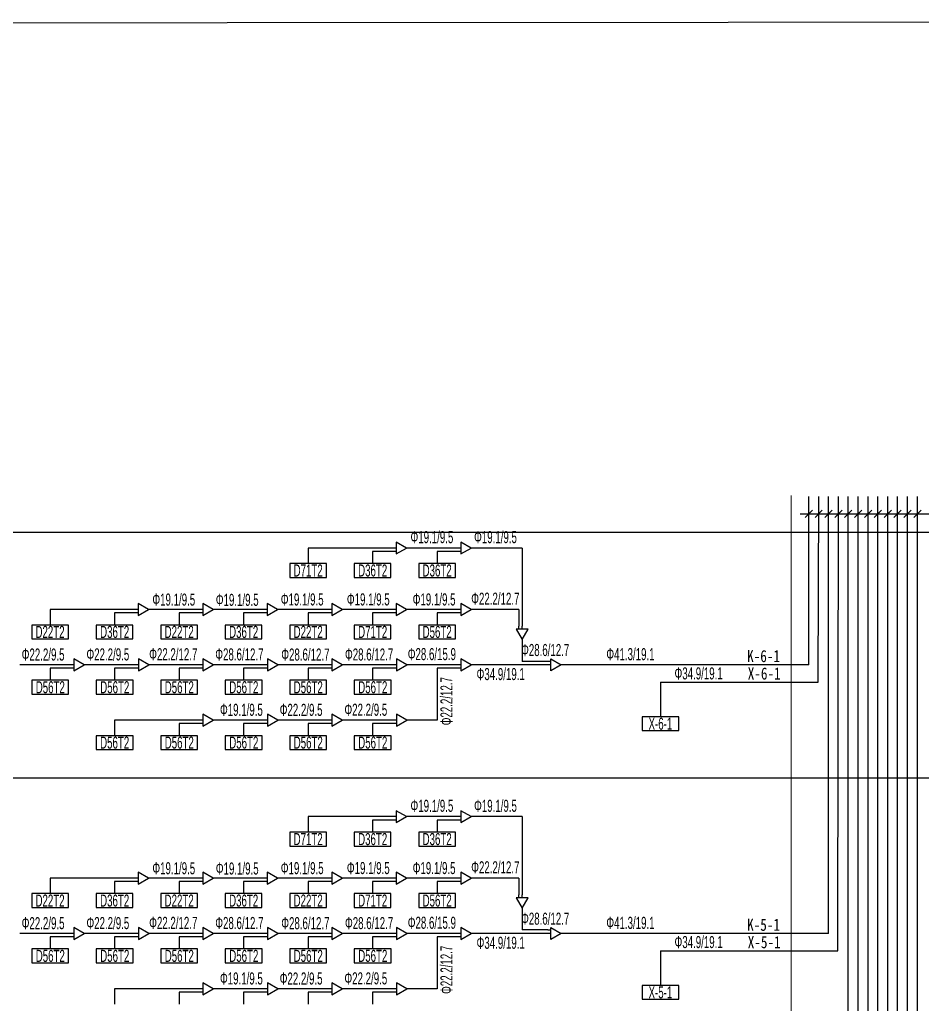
# Model space of a CAD drawing. Extents: x 89829915 to 90681759, y 101112474 to 101187995.
# Drawn here: x 90559757 to 90585879, y 101159494 to 101187995 of the extents above; entities that cross this region are included whole.
import ezdxf
from ezdxf.enums import TextEntityAlignment as Align

# ---------------------------------------------------------------- set-up
doc = ezdxf.new("R2010")
doc.units = 0
doc.header["$LTSCALE"] = 1000
for name, color, linetype in [('ACS_COM', 7, 'CONTINUOUS'), ('ACS_COM_BZ', 3, 'CONTINUOUS'), ('ACS_KT_BZ', 3, 'CONTINUOUS')]:
    doc.layers.add(name, color=color, linetype=linetype)
doc.layers.add('ACS_DLJ_BZ', color=3, linetype='CONTINUOUS', lineweight=0)
doc.layers.add('ACS_DLJ_QYG', color=130, linetype='CONTINUOUS', lineweight=30)
doc.styles.add('-黑体', font='simhei.ttf', dxfattribs={"width": 0.8})
doc.styles.add('wz', font='xcsg.shx', dxfattribs={"width": 0.7, "bigfont": '12hztxt.shx'})

# ---------------------------------------------------------------- blocks, each defined once
blk = doc.blocks.new('A$C00525EC6')
at = {"layer": 'ACS_COM', "color": 3}
for p, q in [((0, 66), (-58, 66)), ((0, 0), (-58, 0)), ((0, -115), (0, 115)), ((0, 115), (199, 0)), ((199, 0), (0, -115))]:
    blk.add_line(p, q, dxfattribs=at)

msp = doc.modelspace()

# ---------------------------------------------------------------- linework, layer by layer
at = {"layer": 'ACS_COM'}
for p, q in [((90550248, 101173158), (90620047, 101173158)), ((90550248, 101166046), (90620047, 101166046))]:
    msp.add_line(p, q, dxfattribs=at)
at = {"layer": 'ACS_COM', "color": 2}
for points, elevation in [([(90568633, 101172252), (90567570, 101172252), (90567570, 101171852), (90568633, 101171852)], 1), ([(90568633, 101172252), (90567570, 101172252), (90567570, 101171852), (90568633, 101171852)], 1), ([(90570500, 101172252), (90569437, 101172252), (90569437, 101171852), (90570500, 101171852)], 1), ([(90570500, 101172252), (90569437, 101172252), (90569437, 101171852), (90570500, 101171852)], 1), ([(90572366, 101172252), (90571304, 101172252), (90571304, 101171852), (90572366, 101171852)], 1), ([(90572366, 101172252), (90571304, 101172252), (90571304, 101171852), (90572366, 101171852)], 1), ([(90561166, 101170473), (90560104, 101170473), (90560104, 101170073), (90561166, 101170073)], 1), ([(90561166, 101170473), (90560104, 101170473), (90560104, 101170073), (90561166, 101170073)], 1), ([(90563033, 101170473), (90561970, 101170473), (90561970, 101170073), (90563033, 101170073)], 1), ([(90563033, 101170473), (90561970, 101170473), (90561970, 101170073), (90563033, 101170073)], 1), ([(90564900, 101170473), (90563837, 101170473), (90563837, 101170073), (90564900, 101170073)], 1), ([(90564900, 101170473), (90563837, 101170473), (90563837, 101170073), (90564900, 101170073)], 1), ([(90566766, 101170473), (90565704, 101170473), (90565704, 101170073), (90566766, 101170073)], 1), ([(90566766, 101170473), (90565704, 101170473), (90565704, 101170073), (90566766, 101170073)], 1), ([(90568633, 101170473), (90567570, 101170473), (90567570, 101170073), (90568633, 101170073)], 1), ([(90568633, 101170473), (90567570, 101170473), (90567570, 101170073), (90568633, 101170073)], 1), ([(90570500, 101170473), (90569437, 101170473), (90569437, 101170073), (90570500, 101170073)], 1), ([(90570500, 101170473), (90569437, 101170473), (90569437, 101170073), (90570500, 101170073)], 1), ([(90572366, 101170473), (90571304, 101170473), (90571304, 101170073), (90572366, 101170073)], 1), ([(90572366, 101170473), (90571304, 101170473), (90571304, 101170073), (90572366, 101170073)], 1), ([(90572366, 101170473), (90571304, 101170473), (90571304, 101170073), (90572366, 101170073)], 1), ([(90572366, 101170473), (90571304, 101170473), (90571304, 101170073), (90572366, 101170073)], 1), ([(90561170, 101168872), (90560107, 101168872), (90560107, 101168472), (90561170, 101168472)], 1), ([(90561170, 101168872), (90560107, 101168872), (90560107, 101168472), (90561170, 101168472)], 1), ([(90563036, 101168872), (90561974, 101168872), (90561974, 101168472), (90563036, 101168472)], 1), ([(90563036, 101168872), (90561974, 101168872), (90561974, 101168472), (90563036, 101168472)], 1), ([(90564903, 101168872), (90563840, 101168872), (90563840, 101168472), (90564903, 101168472)], 1), ([(90564903, 101168872), (90563840, 101168872), (90563840, 101168472), (90564903, 101168472)], 1), ([(90566770, 101168872), (90565707, 101168872), (90565707, 101168472), (90566770, 101168472)], 1), ([(90566770, 101168872), (90565707, 101168872), (90565707, 101168472), (90566770, 101168472)], 1), ([(90568636, 101168872), (90567574, 101168872), (90567574, 101168472), (90568636, 101168472)], 1), ([(90568636, 101168872), (90567574, 101168872), (90567574, 101168472), (90568636, 101168472)], 1), ([(90568636, 101168872), (90567574, 101168872), (90567574, 101168472), (90568636, 101168472)], 1), ([(90568636, 101168872), (90567574, 101168872), (90567574, 101168472), (90568636, 101168472)], 1), ([(90570503, 101168872), (90569440, 101168872), (90569440, 101168472), (90570503, 101168472)], 1), ([(90570503, 101168872), (90569440, 101168872), (90569440, 101168472), (90570503, 101168472)], 1), ([(90578831, 101167817), (90577769, 101167817), (90577769, 101167417), (90578831, 101167417)], -306), ([(90563036, 101167270), (90561974, 101167270), (90561974, 101166870), (90563036, 101166870)], 1), ([(90563036, 101167270), (90561974, 101167270), (90561974, 101166870), (90563036, 101166870)], 1), ([(90564903, 101167270), (90563840, 101167270), (90563840, 101166870), (90564903, 101166870)], 1), ([(90564903, 101167270), (90563840, 101167270), (90563840, 101166870), (90564903, 101166870)], 1), ([(90566770, 101167270), (90565707, 101167270), (90565707, 101166870), (90566770, 101166870)], 1), ([(90566770, 101167270), (90565707, 101167270), (90565707, 101166870), (90566770, 101166870)], 1), ([(90568636, 101167270), (90567574, 101167270), (90567574, 101166870), (90568636, 101166870)], 1), ([(90568636, 101167270), (90567574, 101167270), (90567574, 101166870), (90568636, 101166870)], 1), ([(90570503, 101167270), (90569440, 101167270), (90569440, 101166870), (90570503, 101166870)], 1), ([(90570503, 101167270), (90569440, 101167270), (90569440, 101166870), (90570503, 101166870)], 1), ([(90568633, 101164476), (90567570, 101164476), (90567570, 101164076), (90568633, 101164076)], 1), ([(90568633, 101164476), (90567570, 101164476), (90567570, 101164076), (90568633, 101164076)], 1), ([(90570500, 101164476), (90569437, 101164476), (90569437, 101164076), (90570500, 101164076)], 1), ([(90570500, 101164476), (90569437, 101164476), (90569437, 101164076), (90570500, 101164076)], 1), ([(90572366, 101164476), (90571304, 101164476), (90571304, 101164076), (90572366, 101164076)], 1), ([(90572366, 101164476), (90571304, 101164476), (90571304, 101164076), (90572366, 101164076)], 1), ([(90561166, 101162697), (90560104, 101162697), (90560104, 101162297), (90561166, 101162297)], 1), ([(90561166, 101162697), (90560104, 101162697), (90560104, 101162297), (90561166, 101162297)], 1), ([(90563033, 101162697), (90561970, 101162697), (90561970, 101162297), (90563033, 101162297)], 1), ([(90563033, 101162697), (90561970, 101162697), (90561970, 101162297), (90563033, 101162297)], 1), ([(90564900, 101162697), (90563837, 101162697), (90563837, 101162297), (90564900, 101162297)], 1), ([(90564900, 101162697), (90563837, 101162697), (90563837, 101162297), (90564900, 101162297)], 1), ([(90566766, 101162697), (90565704, 101162697), (90565704, 101162297), (90566766, 101162297)], 1), ([(90566766, 101162697), (90565704, 101162697), (90565704, 101162297), (90566766, 101162297)], 1), ([(90568633, 101162697), (90567570, 101162697), (90567570, 101162297), (90568633, 101162297)], 1), ([(90568633, 101162697), (90567570, 101162697), (90567570, 101162297), (90568633, 101162297)], 1), ([(90570500, 101162697), (90569437, 101162697), (90569437, 101162297), (90570500, 101162297)], 1), ([(90570500, 101162697), (90569437, 101162697), (90569437, 101162297), (90570500, 101162297)], 1), ([(90572366, 101162697), (90571304, 101162697), (90571304, 101162297), (90572366, 101162297)], 1), ([(90572366, 101162697), (90571304, 101162697), (90571304, 101162297), (90572366, 101162297)], 1), ([(90572366, 101162697), (90571304, 101162697), (90571304, 101162297), (90572366, 101162297)], 1), ([(90572366, 101162697), (90571304, 101162697), (90571304, 101162297), (90572366, 101162297)], 1), ([(90561170, 101161096), (90560107, 101161096), (90560107, 101160696), (90561170, 101160696)], 1), ([(90561170, 101161096), (90560107, 101161096), (90560107, 101160696), (90561170, 101160696)], 1), ([(90563036, 101161096), (90561974, 101161096), (90561974, 101160696), (90563036, 101160696)], 1), ([(90563036, 101161096), (90561974, 101161096), (90561974, 101160696), (90563036, 101160696)], 1), ([(90564903, 101161096), (90563840, 101161096), (90563840, 101160696), (90564903, 101160696)], 1), ([(90564903, 101161096), (90563840, 101161096), (90563840, 101160696), (90564903, 101160696)], 1), ([(90566770, 101161096), (90565707, 101161096), (90565707, 101160696), (90566770, 101160696)], 1), ([(90566770, 101161096), (90565707, 101161096), (90565707, 101160696), (90566770, 101160696)], 1), ([(90568636, 101161096), (90567574, 101161096), (90567574, 101160696), (90568636, 101160696)], 1), ([(90568636, 101161096), (90567574, 101161096), (90567574, 101160696), (90568636, 101160696)], 1), ([(90568636, 101161096), (90567574, 101161096), (90567574, 101160696), (90568636, 101160696)], 1), ([(90568636, 101161096), (90567574, 101161096), (90567574, 101160696), (90568636, 101160696)], 1), ([(90570503, 101161096), (90569440, 101161096), (90569440, 101160696), (90570503, 101160696)], 1), ([(90570503, 101161096), (90569440, 101161096), (90569440, 101160696), (90570503, 101160696)], 1), ([(90578831, 101160040), (90577769, 101160040), (90577769, 101159640), (90578831, 101159640)], -306)]:
    msp.add_lwpolyline(points, close=True, dxfattribs=dict(at, elevation=elevation))
at = {"layer": 'ACS_COM_BZ'}
msp.add_lwpolyline([(90536748, 101187892), (90681759, 101187995), (90681759, 101112474), (90536748, 101112474)], close=True, dxfattribs=at)
at = {"layer": 'ACS_DLJ_BZ'}
for p, q in [((90582083, 101124861, 400), (90582083, 101174222, 400)), ((90582701, 101173801, 248), (90582488, 101173589, 248)), ((90582986, 101173801, 248), (90582774, 101173589, 248)), ((90583272, 101173801, 248), (90583060, 101173589, 248)), ((90583557, 101173801, 248), (90583345, 101173589, 248)), ((90583843, 101173801, -190), (90583631, 101173589, -190)), ((90584129, 101173801, -190), (90583917, 101173589, -190)), ((90584414, 101173801, -190), (90584202, 101173589, -190)), ((90584700, 101173801, -190), (90584488, 101173589, -190)), ((90584986, 101173801, -190), (90584774, 101173589, -190)), ((90585271, 101173801, -190), (90585059, 101173589, -190)), ((90585557, 101173801, -190), (90585345, 101173589, -190)), ((90585843, 101173801, -190), (90585630, 101173589, -190))]:
    msp.add_line(p, q, dxfattribs=at)
at = {"layer": 'ACS_DLJ_QYG'}
for p, q in [((90582595, 101169322, 0), (90582595, 101174197, 248)), ((90582864, 101168815, -416), (90582880, 101174197, 229)), ((90583166, 101161545, 210), (90583166, 101174197, 210)), ((90583436, 101161038, -430), (90583451, 101174197, 190)), ((90583737, 101154345, 171), (90583737, 101174197, 171)), ((90584018, 101153620, -44), (90584023, 101174197, 152)), ((90584308, 101147111, 133), (90584308, 101174197, 133)), ((90584594, 101146386, 114), (90584594, 101174197, 114)), ((90584880, 101137783, 95), (90584880, 101174197, 95)), ((90585165, 101136114, 76), (90585165, 101174197, 76)), ((90585451, 101132201), (90585451, 101174197, 57)), ((90585736, 101128493), (90585736, 101174197, 38)), ((90568701, 101172702, 1), (90568102, 101172702, 1)), ((90568102, 101172702, 1), (90568102, 101172252, 1)), ((90568701, 101172702, 1), (90568102, 101172702, 1)), ((90568102, 101172702, 1), (90568102, 101172252, 1)), ((90570568, 101172702, 1), (90568701, 101172702, 1)), ((90570568, 101172702, 1), (90568701, 101172702, 1)), ((90572434, 101172702, 1), (90570953, 101172702, 1)), ((90572434, 101172702, 1), (90570953, 101172702, 1)), ((90574301, 101172702, 1), (90572820, 101172702, 1)), ((90574301, 101172702, 1), (90572820, 101172702, 1)), ((90574301, 101172702, 1), (90574301, 101170441, 1)), ((90574301, 101172702, 1), (90574301, 101170441, 1)), ((90569968, 101172603, 1), (90569968, 101172252, 1)), ((90570568, 101172603, 1), (90569968, 101172603, 1)), ((90569968, 101172603, 1), (90569968, 101172252, 1)), ((90570568, 101172603, 1), (90569968, 101172603, 1)), ((90572434, 101172603, 1), (90571835, 101172603, 1)), ((90571835, 101172603, 1), (90571835, 101172252, 1)), ((90572434, 101172603, 1), (90571835, 101172603, 1)), ((90571835, 101172603, 1), (90571835, 101172252, 1)), ((90560635, 101170924, 1), (90560635, 101170473, 1)), ((90563101, 101170923, 1), (90560635, 101170924, 1)), ((90560635, 101170924, 1), (90560635, 101170473, 1)), ((90563101, 101170923, 1), (90560635, 101170924, 1)), ((90563101, 101170824, 1), (90562502, 101170824, 1)), ((90562502, 101170824, 1), (90562502, 101170473, 1)), ((90563101, 101170824, 1), (90562502, 101170824, 1)), ((90562502, 101170824, 1), (90562502, 101170473, 1)), ((90564968, 101170923, 1), (90563487, 101170923, 1)), ((90564968, 101170923, 1), (90563487, 101170923, 1)), ((90564968, 101170824, 1), (90564368, 101170824, 1)), ((90564368, 101170824, 1), (90564368, 101170473, 1)), ((90564968, 101170824, 1), (90564368, 101170824, 1)), ((90564368, 101170824, 1), (90564368, 101170473, 1)), ((90566834, 101170923, 1), (90565353, 101170923, 1)), ((90566834, 101170923, 1), (90565353, 101170923, 1)), ((90566834, 101170824, 1), (90566235, 101170824, 1)), ((90566235, 101170824, 1), (90566235, 101170473, 1)), ((90566834, 101170824, 1), (90566235, 101170824, 1)), ((90566235, 101170824, 1), (90566235, 101170473, 1)), ((90568701, 101170923, 1), (90567220, 101170923, 1)), ((90568701, 101170923, 1), (90567220, 101170923, 1)), ((90568701, 101170824, 1), (90568102, 101170824, 1)), ((90568102, 101170824, 1), (90568102, 101170473, 1)), ((90568701, 101170824, 1), (90568102, 101170824, 1)), ((90568102, 101170824, 1), (90568102, 101170473, 1)), ((90570568, 101170923, 1), (90569087, 101170923, 1)), ((90570568, 101170923, 1), (90569087, 101170923, 1)), ((90570568, 101170824, 1), (90569968, 101170824, 1)), ((90569968, 101170824, 1), (90569968, 101170473, 1)), ((90570568, 101170824, 1), (90569968, 101170824, 1)), ((90569968, 101170824, 1), (90569968, 101170473, 1)), ((90572434, 101170923, 1), (90570953, 101170923, 1)), ((90572434, 101170923, 1), (90570953, 101170923, 1)), ((90572434, 101170824, 1), (90571835, 101170824, 1)), ((90571835, 101170824, 1), (90571835, 101170473, 1)), ((90572434, 101170824, 1), (90571835, 101170824, 1)), ((90571835, 101170824, 1), (90571835, 101170473, 1)), ((90572434, 101170824, 1), (90571835, 101170824, 1)), ((90571835, 101170824, 1), (90571835, 101170473, 1)), ((90572434, 101170824, 1), (90571835, 101170824, 1)), ((90571835, 101170824, 1), (90571835, 101170473, 1)), ((90574202, 101170923, 1), (90572820, 101170923, 1)), ((90574202, 101170923, 1), (90572820, 101170923, 1)), ((90574202, 101170923, 1), (90574202, 101170441, 1)), ((90574202, 101170923, 1), (90574202, 101170441, 1)), ((90574301, 101170055, 1), (90574301, 101169421, 1)), ((90574301, 101170055, 1), (90574301, 101169421, 1)), ((90561238, 101169322, 1), (90559757, 101169322, 1)), ((90561238, 101169322, 1), (90559757, 101169322, 1)), ((90563104, 101169322, 1), (90561623, 101169322, 1)), ((90563104, 101169322, 1), (90561623, 101169322, 1)), ((90564971, 101169322, 1), (90563490, 101169322, 1)), ((90564971, 101169322, 1), (90563490, 101169322, 1)), ((90566838, 101169322, 1), (90565357, 101169322, 1)), ((90566838, 101169322, 1), (90565357, 101169322, 1)), ((90568704, 101169322, 1), (90567223, 101169322, 1)), ((90568704, 101169322, 1), (90567223, 101169322, 1)), ((90570571, 101169322, 1), (90569090, 101169322, 1)), ((90570571, 101169322, 1), (90569090, 101169322, 1)), ((90572438, 101169322, 1), (90570957, 101169322, 1)), ((90572438, 101169322, 1), (90570957, 101169322, 1)), ((90574304, 101169322, 1), (90572823, 101169322, 1)), ((90574304, 101169322, 1), (90572823, 101169322, 1)), ((90575043, 101169322, 1), (90573559, 101169322, 1)), ((90575043, 101169322, 1), (90573559, 101169322, 1)), ((90575043, 101169421, 1), (90574301, 101169421, 1)), ((90575043, 101169421, 1), (90574301, 101169421, 1)), ((90580902, 101169322), (90575398, 101169322)), ((90582595, 101169322, 0), (90577492, 101169322)), ((90561238, 101169223, 1), (90560638, 101169223, 1)), ((90560638, 101169223, 1), (90560638, 101168872, 1)), ((90561238, 101169223, 1), (90560638, 101169223, 1)), ((90560638, 101169223, 1), (90560638, 101168872, 1)), ((90563104, 101169223, 1), (90562505, 101169223, 1)), ((90562505, 101169223, 1), (90562505, 101168872, 1)), ((90563104, 101169223, 1), (90562505, 101169223, 1)), ((90562505, 101169223, 1), (90562505, 101168872, 1)), ((90564971, 101169223, 1), (90564372, 101169223, 1)), ((90564372, 101169223, 1), (90564372, 101168872, 1)), ((90564971, 101169223, 1), (90564372, 101169223, 1)), ((90564372, 101169223, 1), (90564372, 101168872, 1)), ((90566838, 101169223, 1), (90566238, 101169223, 1)), ((90566238, 101169223, 1), (90566238, 101168872, 1)), ((90566838, 101169223, 1), (90566238, 101169223, 1)), ((90566238, 101169223, 1), (90566238, 101168872, 1)), ((90568704, 101169223, 1), (90568105, 101169223, 1)), ((90568105, 101169223, 1), (90568105, 101168872, 1)), ((90568704, 101169223, 1), (90568105, 101169223, 1)), ((90568105, 101169223, 1), (90568105, 101168872, 1)), ((90568704, 101169223, 1), (90568105, 101169223, 1)), ((90568105, 101169223, 1), (90568105, 101168872, 1)), ((90568704, 101169223, 1), (90568105, 101169223, 1)), ((90568105, 101169223, 1), (90568105, 101168872, 1)), ((90570571, 101169223, 1), (90569972, 101169223, 1)), ((90569972, 101169223, 1), (90569972, 101168872, 1)), ((90570571, 101169223, 1), (90569972, 101169223, 1)), ((90569972, 101169223, 1), (90569972, 101168872, 1)), ((90572438, 101169223, 1), (90571843, 101169223, 1)), ((90571843, 101169223, 1), (90571843, 101167720, 1)), ((90572438, 101169223, 1), (90571843, 101169223, 1)), ((90571843, 101169223, 1), (90571843, 101167720, 1)), ((90578300, 101168815, -306), (90578300, 101167817, -306)), ((90578300, 101168815, -306), (90582864, 101168815, -416)), ((90562505, 101167721, 1), (90562505, 101167270, 1)), ((90564971, 101167720, 1), (90562505, 101167721, 1)), ((90562505, 101167721, 1), (90562505, 101167270, 1)), ((90564971, 101167720, 1), (90562505, 101167721, 1)), ((90564971, 101167621, 1), (90564372, 101167621, 1)), ((90564372, 101167621, 1), (90564372, 101167270, 1)), ((90564971, 101167621, 1), (90564372, 101167621, 1)), ((90564372, 101167621, 1), (90564372, 101167270, 1)), ((90566838, 101167720, 1), (90565357, 101167720, 1)), ((90566838, 101167720, 1), (90565357, 101167720, 1)), ((90566838, 101167621, 1), (90566238, 101167621, 1)), ((90566238, 101167621, 1), (90566238, 101167270, 1)), ((90566838, 101167621, 1), (90566238, 101167621, 1)), ((90566238, 101167621, 1), (90566238, 101167270, 1)), ((90568704, 101167720, 1), (90567223, 101167720, 1)), ((90568704, 101167720, 1), (90567223, 101167720, 1)), ((90568704, 101167621, 1), (90568105, 101167621, 1)), ((90568105, 101167621, 1), (90568105, 101167270, 1)), ((90568704, 101167621, 1), (90568105, 101167621, 1)), ((90568105, 101167621, 1), (90568105, 101167270, 1)), ((90570571, 101167720, 1), (90569090, 101167720, 1)), ((90570571, 101167720, 1), (90569090, 101167720, 1)), ((90570571, 101167621, 1), (90569972, 101167621, 1)), ((90569972, 101167621, 1), (90569972, 101167270, 1)), ((90570571, 101167621, 1), (90569972, 101167621, 1)), ((90569972, 101167621, 1), (90569972, 101167270, 1)), ((90571843, 101167720, 1), (90570957, 101167720, 1)), ((90571843, 101167720, 1), (90570957, 101167720, 1)), ((90571843, 101167720, 1), (90570957, 101167720, 1)), ((90571843, 101167720, 1), (90570957, 101167720, 1)), ((90568701, 101164926, 1), (90568102, 101164926, 1)), ((90568102, 101164926, 1), (90568102, 101164476, 1)), ((90568701, 101164926, 1), (90568102, 101164926, 1)), ((90568102, 101164926, 1), (90568102, 101164476, 1)), ((90570568, 101164926, 1), (90568701, 101164926, 1)), ((90570568, 101164926, 1), (90568701, 101164926, 1)), ((90569968, 101164827, 1), (90569968, 101164476, 1)), ((90570568, 101164827, 1), (90569968, 101164827, 1)), ((90569968, 101164827, 1), (90569968, 101164476, 1)), ((90570568, 101164827, 1), (90569968, 101164827, 1)), ((90572434, 101164926, 1), (90570953, 101164926, 1)), ((90572434, 101164926, 1), (90570953, 101164926, 1)), ((90572434, 101164827, 1), (90571835, 101164827, 1)), ((90571835, 101164827, 1), (90571835, 101164476, 1)), ((90572434, 101164827, 1), (90571835, 101164827, 1)), ((90571835, 101164827, 1), (90571835, 101164476, 1)), ((90574301, 101164926, 1), (90572820, 101164926, 1)), ((90574301, 101164926, 1), (90572820, 101164926, 1)), ((90574301, 101164926, 1), (90574301, 101162665, 1)), ((90574301, 101164926, 1), (90574301, 101162665, 1)), ((90560635, 101163147, 1), (90560635, 101162697, 1)), ((90563101, 101163147, 1), (90560635, 101163147, 1)), ((90560635, 101163147, 1), (90560635, 101162697, 1)), ((90563101, 101163147, 1), (90560635, 101163147, 1)), ((90563101, 101163048, 1), (90562502, 101163048, 1)), ((90562502, 101163048, 1), (90562502, 101162697, 1)), ((90563101, 101163048, 1), (90562502, 101163048, 1)), ((90562502, 101163048, 1), (90562502, 101162697, 1)), ((90564968, 101163147, 1), (90563487, 101163147, 1)), ((90564968, 101163147, 1), (90563487, 101163147, 1)), ((90564968, 101163048, 1), (90564368, 101163048, 1)), ((90564368, 101163048, 1), (90564368, 101162697, 1)), ((90564968, 101163048, 1), (90564368, 101163048, 1)), ((90564368, 101163048, 1), (90564368, 101162697, 1)), ((90566834, 101163147, 1), (90565353, 101163147, 1)), ((90566834, 101163147, 1), (90565353, 101163147, 1)), ((90566834, 101163048, 1), (90566235, 101163048, 1)), ((90566235, 101163048, 1), (90566235, 101162697, 1)), ((90566834, 101163048, 1), (90566235, 101163048, 1)), ((90566235, 101163048, 1), (90566235, 101162697, 1)), ((90568701, 101163147, 1), (90567220, 101163147, 1)), ((90568701, 101163147, 1), (90567220, 101163147, 1)), ((90568701, 101163048, 1), (90568102, 101163048, 1)), ((90568102, 101163048, 1), (90568102, 101162697, 1)), ((90568701, 101163048, 1), (90568102, 101163048, 1)), ((90568102, 101163048, 1), (90568102, 101162697, 1)), ((90570568, 101163147, 1), (90569087, 101163147, 1)), ((90570568, 101163147, 1), (90569087, 101163147, 1)), ((90570568, 101163048, 1), (90569968, 101163048, 1)), ((90569968, 101163048, 1), (90569968, 101162697, 1)), ((90570568, 101163048, 1), (90569968, 101163048, 1)), ((90569968, 101163048, 1), (90569968, 101162697, 1)), ((90572434, 101163147, 1), (90570953, 101163147, 1)), ((90572434, 101163147, 1), (90570953, 101163147, 1)), ((90572434, 101163048, 1), (90571835, 101163048, 1)), ((90571835, 101163048, 1), (90571835, 101162697, 1)), ((90572434, 101163048, 1), (90571835, 101163048, 1)), ((90571835, 101163048, 1), (90571835, 101162697, 1)), ((90572434, 101163048, 1), (90571835, 101163048, 1)), ((90571835, 101163048, 1), (90571835, 101162697, 1)), ((90572434, 101163048, 1), (90571835, 101163048, 1)), ((90571835, 101163048, 1), (90571835, 101162697, 1)), ((90574202, 101163147, 1), (90572820, 101163147, 1)), ((90574202, 101163147, 1), (90572820, 101163147, 1)), ((90574202, 101163147, 1), (90574202, 101162665, 1)), ((90574202, 101163147, 1), (90574202, 101162665, 1)), ((90574301, 101162279, 1), (90574301, 101161645, 1)), ((90574301, 101162279, 1), (90574301, 101161645, 1)), ((90575043, 101161645, 1), (90574301, 101161645, 1)), ((90575043, 101161645, 1), (90574301, 101161645, 1)), ((90561238, 101161545, 1), (90559757, 101161545, 1)), ((90561238, 101161545, 1), (90559757, 101161545, 1)), ((90561238, 101161446, 1), (90560638, 101161446, 1)), ((90560638, 101161446, 1), (90560638, 101161096, 1)), ((90561238, 101161446, 1), (90560638, 101161446, 1)), ((90560638, 101161446, 1), (90560638, 101161096, 1)), ((90563104, 101161545, 1), (90561623, 101161545, 1)), ((90563104, 101161545, 1), (90561623, 101161545, 1)), ((90563104, 101161446, 1), (90562505, 101161446, 1)), ((90562505, 101161446, 1), (90562505, 101161096, 1)), ((90563104, 101161446, 1), (90562505, 101161446, 1)), ((90562505, 101161446, 1), (90562505, 101161096, 1)), ((90564971, 101161545, 1), (90563490, 101161545, 1)), ((90564971, 101161545, 1), (90563490, 101161545, 1)), ((90564971, 101161446, 1), (90564372, 101161446, 1)), ((90564372, 101161446, 1), (90564372, 101161096, 1)), ((90564971, 101161446, 1), (90564372, 101161446, 1)), ((90564372, 101161446, 1), (90564372, 101161096, 1)), ((90566838, 101161545, 1), (90565357, 101161545, 1)), ((90566838, 101161545, 1), (90565357, 101161545, 1)), ((90566838, 101161446, 1), (90566238, 101161446, 1)), ((90566238, 101161446, 1), (90566238, 101161096, 1)), ((90566838, 101161446, 1), (90566238, 101161446, 1)), ((90566238, 101161446, 1), (90566238, 101161096, 1)), ((90568704, 101161545, 1), (90567223, 101161545, 1)), ((90568704, 101161545, 1), (90567223, 101161545, 1)), ((90568704, 101161446, 1), (90568105, 101161446, 1)), ((90568105, 101161446, 1), (90568105, 101161096, 1)), ((90568704, 101161446, 1), (90568105, 101161446, 1)), ((90568105, 101161446, 1), (90568105, 101161096, 1)), ((90568704, 101161446, 1), (90568105, 101161446, 1)), ((90568105, 101161446, 1), (90568105, 101161096, 1)), ((90568704, 101161446, 1), (90568105, 101161446, 1)), ((90568105, 101161446, 1), (90568105, 101161096, 1)), ((90570571, 101161545, 1), (90569090, 101161545, 1)), ((90570571, 101161545, 1), (90569090, 101161545, 1)), ((90570571, 101161446, 1), (90569972, 101161446, 1)), ((90569972, 101161446, 1), (90569972, 101161096, 1)), ((90570571, 101161446, 1), (90569972, 101161446, 1)), ((90569972, 101161446, 1), (90569972, 101161096, 1)), ((90572438, 101161545, 1), (90570957, 101161545, 1)), ((90572438, 101161545, 1), (90570957, 101161545, 1)), ((90572438, 101161446, 1), (90571843, 101161446, 1)), ((90571843, 101161446, 1), (90571843, 101159944, 1)), ((90572438, 101161446, 1), (90571843, 101161446, 1)), ((90571843, 101161446, 1), (90571843, 101159944, 1)), ((90574304, 101161545, 1), (90572823, 101161545, 1)), ((90574304, 101161545, 1), (90572823, 101161545, 1)), ((90575043, 101161545, 1), (90573559, 101161545, 1)), ((90575043, 101161545, 1), (90573559, 101161545, 1)), ((90580902, 101161545), (90575398, 101161545)), ((90583166, 101161545, 210), (90577492, 101161545)), ((90578300, 101161038, -306), (90578300, 101160040, -306)), ((90578300, 101161038, -306), (90583436, 101161038, -430)), ((90562505, 101159944, 1), (90562505, 101159494, 1)), ((90564971, 101159944, 1), (90562505, 101159944, 1)), ((90562505, 101159944, 1), (90562505, 101159494, 1)), ((90564971, 101159944, 1), (90562505, 101159944, 1)), ((90566838, 101159944, 1), (90565357, 101159944, 1)), ((90566838, 101159944, 1), (90565357, 101159944, 1)), ((90568704, 101159944, 1), (90567223, 101159944, 1)), ((90568704, 101159944, 1), (90567223, 101159944, 1)), ((90570571, 101159944, 1), (90569090, 101159944, 1)), ((90570571, 101159944, 1), (90569090, 101159944, 1)), ((90571843, 101159944, 1), (90570957, 101159944, 1)), ((90571843, 101159944, 1), (90570957, 101159944, 1)), ((90571843, 101159944, 1), (90570957, 101159944, 1)), ((90571843, 101159944, 1), (90570957, 101159944, 1)), ((90564971, 101159845, 1), (90564372, 101159845, 1)), ((90564372, 101159845, 1), (90564372, 101159494, 1)), ((90564971, 101159845, 1), (90564372, 101159845, 1)), ((90564372, 101159845, 1), (90564372, 101159494, 1)), ((90566838, 101159845, 1), (90566238, 101159845, 1)), ((90566238, 101159845, 1), (90566238, 101159494, 1)), ((90566838, 101159845, 1), (90566238, 101159845, 1)), ((90566238, 101159845, 1), (90566238, 101159494, 1)), ((90568704, 101159845, 1), (90568105, 101159845, 1)), ((90568105, 101159845, 1), (90568105, 101159494, 1)), ((90568704, 101159845, 1), (90568105, 101159845, 1)), ((90568105, 101159845, 1), (90568105, 101159494, 1)), ((90570571, 101159845, 1), (90569972, 101159845, 1)), ((90569972, 101159845, 1), (90569972, 101159494, 1)), ((90570571, 101159845, 1), (90569972, 101159845, 1)), ((90569972, 101159845, 1), (90569972, 101159494, 1))]:
    msp.add_line(p, q, dxfattribs=at)
at = {"layer": 'ACS_KT_BZ'}
msp.add_line((90582349, 101173695, -190), (90602922, 101173695, -190), dxfattribs=at)

# ---------------------------------------------------------------- block references
at = {"layer": 'ACS_COM', "xscale": -1.499999940395355, "yscale": 1.5, "zscale": 1.5}
for p, rotation in [((90570655, 101172702, 1), 180), ((90570655, 101172702, 1), 180), ((90572522, 101172702, 1), 180), ((90572522, 101172702, 1), 180), ((90563188, 101170923, 1), 180), ((90563188, 101170923, 1), 180), ((90565055, 101170923, 1), 180), ((90565055, 101170923, 1), 180), ((90566922, 101170923, 1), 180), ((90566922, 101170923, 1), 180), ((90568788, 101170923, 1), 180), ((90568788, 101170923, 1), 180), ((90570655, 101170923, 1), 180), ((90570655, 101170923, 1), 180), ((90572522, 101170923, 1), 180), ((90572522, 101170923, 1), 180), ((90572522, 101170923, 1), 180), ((90572522, 101170923, 1), 180), ((90574301, 101170354, 1), 90), ((90574301, 101170354, 1), 90), ((90561325, 101169322, 1), 180), ((90561325, 101169322, 1), 180), ((90563192, 101169322, 1), 180), ((90563192, 101169322, 1), 180), ((90565058, 101169322, 1), 180), ((90565058, 101169322, 1), 180), ((90566925, 101169322, 1), 180), ((90566925, 101169322, 1), 180), ((90568792, 101169322, 1), 180), ((90568792, 101169322, 1), 180), ((90568792, 101169322, 1), 180), ((90568792, 101169322, 1), 180), ((90570658, 101169322, 1), 180), ((90570658, 101169322, 1), 180), ((90572525, 101169322, 1), 180), ((90572525, 101169322, 1), 180), ((90565058, 101167720, 1), 180), ((90565058, 101167720, 1), 180), ((90566925, 101167720, 1), 180), ((90566925, 101167720, 1), 180), ((90568792, 101167720, 1), 180), ((90568792, 101167720, 1), 180), ((90570658, 101167720, 1), 180), ((90570658, 101167720, 1), 180), ((90570655, 101164926, 1), 180), ((90570655, 101164926, 1), 180), ((90572522, 101164926, 1), 180), ((90572522, 101164926, 1), 180), ((90563188, 101163147, 1), 180), ((90563188, 101163147, 1), 180), ((90565055, 101163147, 1), 180), ((90565055, 101163147, 1), 180), ((90566922, 101163147, 1), 180), ((90566922, 101163147, 1), 180), ((90568788, 101163147, 1), 180), ((90568788, 101163147, 1), 180), ((90570655, 101163147, 1), 180), ((90570655, 101163147, 1), 180), ((90572522, 101163147, 1), 180), ((90572522, 101163147, 1), 180), ((90572522, 101163147, 1), 180), ((90572522, 101163147, 1), 180), ((90574301, 101162577, 1), 90), ((90574301, 101162577, 1), 90), ((90561325, 101161545, 1), 180), ((90561325, 101161545, 1), 180), ((90563192, 101161545, 1), 180), ((90563192, 101161545, 1), 180), ((90565058, 101161545, 1), 180), ((90565058, 101161545, 1), 180), ((90566925, 101161545, 1), 180), ((90566925, 101161545, 1), 180), ((90568792, 101161545, 1), 180), ((90568792, 101161545, 1), 180), ((90568792, 101161545, 1), 180), ((90568792, 101161545, 1), 180), ((90570658, 101161545, 1), 180), ((90570658, 101161545, 1), 180), ((90572525, 101161545, 1), 180), ((90572525, 101161545, 1), 180), ((90565058, 101159944, 1), 180), ((90565058, 101159944, 1), 180), ((90566925, 101159944, 1), 180), ((90566925, 101159944, 1), 180), ((90568792, 101159944, 1), 180), ((90568792, 101159944, 1), 180), ((90570658, 101159944, 1), 180), ((90570658, 101159944, 1), 180)]:
    msp.add_blockref('A$C00525EC6', p, dxfattribs=dict(at, rotation=rotation))
at = {"layer": 'ACS_COM', "xscale": 1.499999940395355, "yscale": 1.499999940395355, "zscale": 1.499999940395355}
for p in [(90575131, 101169322, 1), (90575131, 101169322, 1), (90575131, 101161545, 1), (90575131, 101161545, 1)]:
    msp.add_blockref('A$C00525EC6', p, dxfattribs=at)

# ---------------------------------------------------------------- texts
at = {"layer": 'ACS_COM'}
for s, style, width, p in [('Φ19.1/9.5', 'wz', 0.6, (90571687, 101173017, 1)), ('Φ19.1/9.5', 'wz', 0.6, (90571687, 101173017, 1)), ('Φ19.1/9.5', 'wz', 0.6, (90573527, 101173017, 1)), ('Φ19.1/9.5', 'wz', 0.6, (90573527, 101173017, 1)), ('Φ19.1/9.5', 'wz', 0.6, (90564216, 101171209, 1)), ('Φ19.1/9.5', 'wz', 0.6, (90564216, 101171209, 1)), ('Φ19.1/9.5', 'wz', 0.6, (90566052, 101171201, 1)), ('Φ19.1/9.5', 'wz', 0.6, (90566052, 101171201, 1)), ('Φ19.1/9.5', 'wz', 0.6, (90567933, 101171213, 1)), ('Φ19.1/9.5', 'wz', 0.6, (90567933, 101171213, 1)), ('Φ19.1/9.5', 'wz', 0.6, (90569845, 101171214, 1)), ('Φ19.1/9.5', 'wz', 0.6, (90569845, 101171214, 1)), ('Φ19.1/9.5', 'wz', 0.6, (90571750, 101171214, 1)), ('Φ19.1/9.5', 'wz', 0.6, (90571750, 101171214, 1)), ('Φ22.2/12.7', 'wz', 0.6, (90573522, 101171235, 1)), ('Φ22.2/12.7', 'wz', 0.6, (90573522, 101171235, 1)), ('Φ28.6/12.7', 'wz', 0.6, (90574965, 101169749, 1)), ('Φ28.6/12.7', 'wz', 0.6, (90574965, 101169749, 1)), ('Φ22.2/9.5', 'wz', 0.6, (90560434, 101169619, 1)), ('Φ22.2/9.5', 'wz', 0.6, (90560434, 101169619, 1)), ('Φ22.2/9.5', 'wz', 0.6, (90562308, 101169623, 1)), ('Φ22.2/9.5', 'wz', 0.6, (90562308, 101169623, 1)), ('Φ22.2/12.7', 'wz', 0.6, (90564202, 101169627, 1)), ('Φ22.2/12.7', 'wz', 0.6, (90564202, 101169627, 1)), ('Φ28.6/12.7', 'wz', 0.6, (90566115, 101169623, 1)), ('Φ28.6/12.7', 'wz', 0.6, (90566115, 101169623, 1)), ('Φ28.6/12.7', 'wz', 0.6, (90568025, 101169618, 1)), ('Φ28.6/12.7', 'wz', 0.6, (90568025, 101169618, 1)), ('Φ28.6/12.7', 'wz', 0.6, (90569869, 101169621, 1)), ('Φ28.6/12.7', 'wz', 0.6, (90569869, 101169621, 1)), ('Φ28.6/15.9', 'wz', 0.6, (90571685, 101169631, 1)), ('Φ28.6/15.9', 'wz', 0.6, (90571685, 101169631, 1)), ('Φ41.3/19.1', 'wz', 0.6, (90577433, 101169629, 1)), ('K-6-1', '-黑体', 0.8, (90581285, 101169574, 400)), ('Φ34.9/19.1', 'wz', 0.6, (90573678, 101169053, 1)), ('Φ34.9/19.1', 'wz', 0.6, (90573678, 101169053, 1)), ('Φ34.9/19.1', 'wz', 0.6, (90579406, 101169073, -306)), ('Φ19.1/9.5', 'wz', 0.6, (90566173, 101168019, 1)), ('Φ19.1/9.5', 'wz', 0.6, (90566173, 101168019, 1)), ('Φ22.2/9.5', 'wz', 0.6, (90567901, 101168017, 1)), ('Φ22.2/9.5', 'wz', 0.6, (90567901, 101168017, 1)), ('Φ22.2/9.5', 'wz', 0.6, (90569774, 101168021, 1)), ('Φ22.2/9.5', 'wz', 0.6, (90569774, 101168021, 1)), ('Φ19.1/9.5', 'wz', 0.6, (90571687, 101165240, 1)), ('Φ19.1/9.5', 'wz', 0.6, (90571687, 101165240, 1)), ('Φ19.1/9.5', 'wz', 0.6, (90573527, 101165240, 1)), ('Φ19.1/9.5', 'wz', 0.6, (90573527, 101165240, 1)), ('Φ19.1/9.5', 'wz', 0.6, (90564216, 101163432, 1)), ('Φ19.1/9.5', 'wz', 0.6, (90564216, 101163432, 1)), ('Φ19.1/9.5', 'wz', 0.6, (90566052, 101163425, 1)), ('Φ19.1/9.5', 'wz', 0.6, (90566052, 101163425, 1)), ('Φ19.1/9.5', 'wz', 0.6, (90567933, 101163436, 1)), ('Φ19.1/9.5', 'wz', 0.6, (90567933, 101163436, 1)), ('Φ19.1/9.5', 'wz', 0.6, (90569845, 101163438, 1)), ('Φ19.1/9.5', 'wz', 0.6, (90569845, 101163438, 1)), ('Φ19.1/9.5', 'wz', 0.6, (90571750, 101163438, 1)), ('Φ19.1/9.5', 'wz', 0.6, (90571750, 101163438, 1)), ('Φ22.2/12.7', 'wz', 0.6, (90573522, 101163459, 1)), ('Φ22.2/12.7', 'wz', 0.6, (90573522, 101163459, 1)), ('Φ28.6/12.7', 'wz', 0.6, (90574965, 101161973, 1)), ('Φ28.6/12.7', 'wz', 0.6, (90574965, 101161973, 1)), ('Φ22.2/9.5', 'wz', 0.6, (90560434, 101161843, 1)), ('Φ22.2/9.5', 'wz', 0.6, (90560434, 101161843, 1)), ('Φ22.2/9.5', 'wz', 0.6, (90562308, 101161846, 1)), ('Φ22.2/9.5', 'wz', 0.6, (90562308, 101161846, 1)), ('Φ22.2/12.7', 'wz', 0.6, (90564202, 101161851, 1)), ('Φ22.2/12.7', 'wz', 0.6, (90564202, 101161851, 1)), ('Φ28.6/12.7', 'wz', 0.6, (90566115, 101161847, 1)), ('Φ28.6/12.7', 'wz', 0.6, (90566115, 101161847, 1)), ('Φ28.6/12.7', 'wz', 0.6, (90568025, 101161842, 1)), ('Φ28.6/12.7', 'wz', 0.6, (90568025, 101161842, 1)), ('Φ28.6/12.7', 'wz', 0.6, (90569869, 101161845, 1)), ('Φ28.6/12.7', 'wz', 0.6, (90569869, 101161845, 1)), ('Φ28.6/15.9', 'wz', 0.6, (90571685, 101161855, 1)), ('Φ28.6/15.9', 'wz', 0.6, (90571685, 101161855, 1)), ('Φ41.3/19.1', 'wz', 0.6, (90577433, 101161852, 1)), ('K-5-1', '-黑体', 0.8, (90581285, 101161797, 400)), ('Φ34.9/19.1', 'wz', 0.6, (90573678, 101161276, 1)), ('Φ34.9/19.1', 'wz', 0.6, (90573678, 101161276, 1)), ('Φ34.9/19.1', 'wz', 0.6, (90579406, 101161296, -306)), ('Φ19.1/9.5', 'wz', 0.6, (90566173, 101160243, 1)), ('Φ19.1/9.5', 'wz', 0.6, (90566173, 101160243, 1)), ('Φ22.2/9.5', 'wz', 0.6, (90567901, 101160241, 1)), ('Φ22.2/9.5', 'wz', 0.6, (90567901, 101160241, 1)), ('Φ22.2/9.5', 'wz', 0.6, (90569774, 101160245, 1)), ('Φ22.2/9.5', 'wz', 0.6, (90569774, 101160245, 1))]:
    msp.add_text(s, height=350, dxfattribs=dict(at, style=style, width=width)).set_placement(p, align=Align.MIDDLE_CENTER)
at = {"layer": 'ACS_COM', "color": 2, "style": 'wz', "width": 0.6}
for s, p in [('D71T2', (90568105, 101172052, 198)), ('D71T2', (90568105, 101172052, 198)), ('D36T2', (90569972, 101172052, 198)), ('D36T2', (90569972, 101172052, 198)), ('D36T2', (90571838, 101172052, 198)), ('D36T2', (90571838, 101172052, 198)), ('D22T2', (90560635, 101170273, 198)), ('D22T2', (90560635, 101170273, 198)), ('D36T2', (90562505, 101170273, 198)), ('D36T2', (90562505, 101170273, 198)), ('D22T2', (90564372, 101170273, 198)), ('D22T2', (90564372, 101170273, 198)), ('D36T2', (90566238, 101170273, 198)), ('D36T2', (90566238, 101170273, 198)), ('D22T2', (90568105, 101170273, 198)), ('D22T2', (90568105, 101170273, 198)), ('D71T2', (90569972, 101170273, 198)), ('D71T2', (90569972, 101170273, 198)), ('D56T2', (90571838, 101170273, 198)), ('D56T2', (90571838, 101170273, 198)), ('D56T2', (90560642, 101168672, 198)), ('D56T2', (90560642, 101168672, 198)), ('D56T2', (90562508, 101168672, 198)), ('D56T2', (90562508, 101168672, 198)), ('D56T2', (90562508, 101168672, 198)), ('D56T2', (90562508, 101168672, 198)), ('D56T2', (90564375, 101168672, 198)), ('D56T2', (90564375, 101168672, 198)), ('D56T2', (90566242, 101168672, 198)), ('D56T2', (90566242, 101168672, 198)), ('D56T2', (90568108, 101168672, 198)), ('D56T2', (90568108, 101168672, 198)), ('D56T2', (90569975, 101168672, 198)), ('D56T2', (90569975, 101168672, 198)), ('X-6-1', (90578300, 101167617, -109)), ('D56T2', (90562505, 101167070, 198)), ('D56T2', (90562505, 101167070, 198)), ('D56T2', (90564375, 101167070, 198)), ('D56T2', (90564375, 101167070, 198)), ('D56T2', (90566242, 101167070, 198)), ('D56T2', (90566242, 101167070, 198)), ('D56T2', (90568108, 101167070, 198)), ('D56T2', (90568108, 101167070, 198)), ('D56T2', (90569975, 101167070, 198)), ('D56T2', (90569975, 101167070, 198)), ('D56T2', (90569975, 101167070, 198)), ('D56T2', (90569975, 101167070, 198)), ('D71T2', (90568105, 101164276, 198)), ('D71T2', (90568105, 101164276, 198)), ('D36T2', (90569972, 101164276, 198)), ('D36T2', (90569972, 101164276, 198)), ('D36T2', (90571838, 101164276, 198)), ('D36T2', (90571838, 101164276, 198)), ('D22T2', (90560635, 101162497, 198)), ('D22T2', (90560635, 101162497, 198)), ('D36T2', (90562505, 101162497, 198)), ('D36T2', (90562505, 101162497, 198)), ('D22T2', (90564372, 101162497, 198)), ('D22T2', (90564372, 101162497, 198)), ('D36T2', (90566238, 101162497, 198)), ('D36T2', (90566238, 101162497, 198)), ('D22T2', (90568105, 101162497, 198)), ('D22T2', (90568105, 101162497, 198)), ('D71T2', (90569972, 101162497, 198)), ('D71T2', (90569972, 101162497, 198)), ('D56T2', (90571838, 101162497, 198)), ('D56T2', (90571838, 101162497, 198)), ('D56T2', (90560642, 101160896, 198)), ('D56T2', (90560642, 101160896, 198)), ('D56T2', (90562508, 101160896, 198)), ('D56T2', (90562508, 101160896, 198)), ('D56T2', (90562508, 101160896, 198)), ('D56T2', (90562508, 101160896, 198)), ('D56T2', (90564375, 101160896, 198)), ('D56T2', (90564375, 101160896, 198)), ('D56T2', (90566242, 101160896, 198)), ('D56T2', (90566242, 101160896, 198)), ('D56T2', (90568108, 101160896, 198)), ('D56T2', (90568108, 101160896, 198)), ('D56T2', (90569975, 101160896, 198)), ('D56T2', (90569975, 101160896, 198)), ('X-5-1', (90578300, 101159840, -109))]:
    msp.add_text(s, height=350, dxfattribs=at).set_placement(p, align=Align.MIDDLE_CENTER)
at = {"layer": 'ACS_COM', "style": '-黑体', "width": 0.8}
for s, p in [('X-6-1', (90580827, 101168895, -382)), ('X-5-1', (90580827, 101161118, -382))]:
    msp.add_text(s, height=350, dxfattribs=at).set_placement(p)
at = {"layer": 'ACS_COM', "style": 'wz', "width": 0.6}
for p in [(90572107, 101168268), (90572107, 101168268), (90572107, 101160492), (90572107, 101160492)]:
    msp.add_text('Φ22.2/12.7', height=350, rotation=90, dxfattribs=at).set_placement(p, align=Align.MIDDLE_CENTER)

doc.saveas('drawing.dxf')
